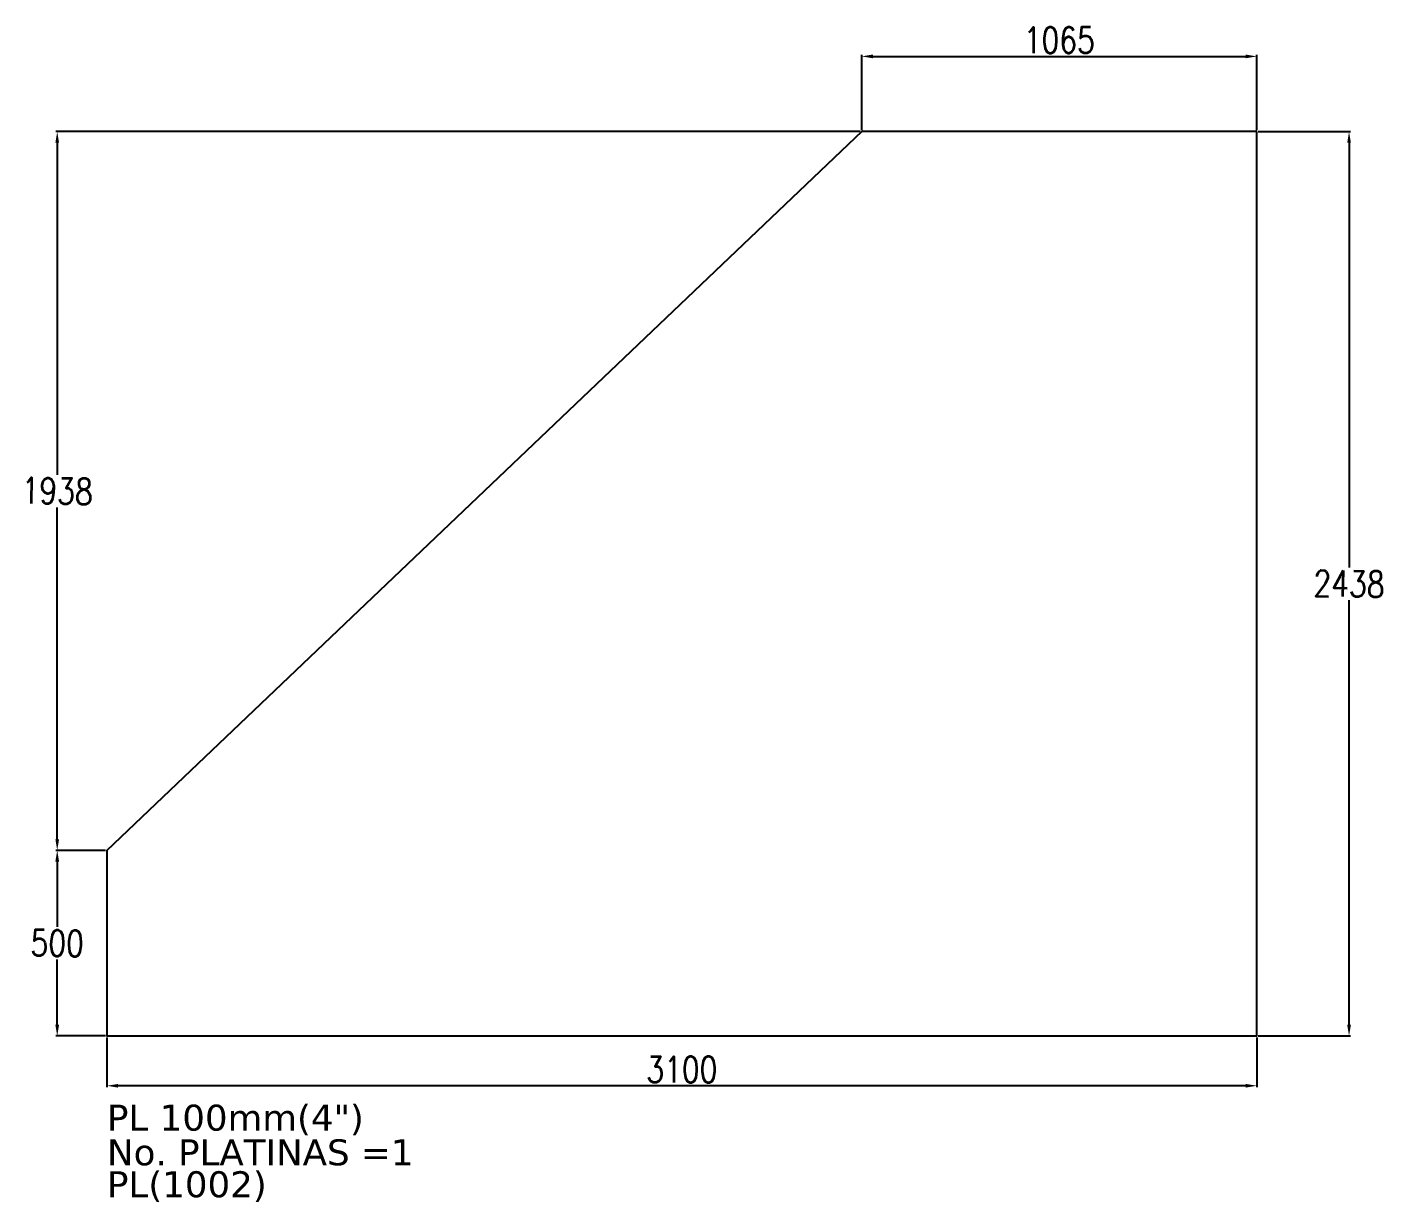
# Model space of a CAD drawing. Header units: millimetres. Extents: x 1541 to 289025, y -12015 to 47026.
# Drawn here: x 128605 to 132258, y 4539 to 7707 of the extents above; entities that cross this region are included whole.
import ezdxf

# ---------------------------------------------------------------- set-up
doc = ezdxf.new("R2010")
doc.units = ezdxf.units.MM
doc.header["$LTSCALE"] = 0.1
for name, color, linetype in [('COTAS', 8, 'Continuous'), ('PLATINA', 5, 'Continuous'), ('TEXTO GENERAL', 3, 'Continuous')]:
    doc.layers.add(name, color=color, linetype=linetype)
doc.styles.add('CNI_COTAS', font='romans.shx', dxfattribs={"width": 0.8})
doc.styles.add('TEXTO GENERAL', font='verdana.ttf', dxfattribs={"height": 0.9})
doc.dimstyles.new('1.3', dxfattribs={"dimscale": 0, "dimtxt": 50, "dimasz": 30, "dimexe": 4, "dimexo": 4, "dimgap": 9, "dimtad": 1, "dimdec": 0, "dimzin": 4, "dimdsep": 46, "dimtxsty": 'CNI_COTAS', "dimcen": 0, "dimclrd": 256, "dimclrt": 3, "dimadec": 0, "dimazin": 0, "dimtfac": 1, "dimtdec": 0, "dimtmove": 2, "dimatfit": 0, "dimfxl": 0.05, "dimtolj": 1, "dimtzin": 0, "dimarcsym": 0})

# ---------------------------------------------------------------- blocks, each defined once
blk = doc.blocks.new('*D3681')
at = {"layer": 'COTAS', "color": 0, "lineweight": -2, "transparency": 16777216}
for p, q in [((128820.3, 4983), (128820.3, 4848.5)), ((131920.3, 4983), (131920.3, 4848.5))]:
    blk.add_line(p, q, dxfattribs=at)
at = {"layer": 'COTAS', "lineweight": -2, "transparency": 16777216}
blk.add_line((131890.3, 4852.5), (128850.3, 4852.5), dxfattribs=at)
at = {"layer": 'COTAS', "transparency": 16777216}
for points in [[(128850.3, 4857.5), (128850.3, 4847.5), (128820.3, 4852.5)], [(131890.3, 4857.5), (131890.3, 4847.5), (131920.3, 4852.5)]]:
    blk.add_solid(points, dxfattribs=at)
at = {"layer": 'Defpoints', "color": 0, "transparency": 16777216}
for p in [(128820.3, 4987), (131920.3, 4987), (128820.3, 4852.5)]:
    blk.add_point(p, dxfattribs=at)
at = {"layer": 'COTAS', "color": 3, "transparency": 16777216, "insert": (130370.3, 4896.5), "char_height": 70, "attachment_point": 5, "style": 'CNI_COTAS'}
blk.add_mtext('\\A1;3100', dxfattribs=at)
blk = doc.blocks.new('*D3682')
at = {"layer": 'COTAS', "color": 0, "lineweight": -2, "transparency": 16777216}
for p, q in [((131924.3, 7425), (132173.1, 7425)), ((131924.3, 4987), (132173.1, 4987))]:
    blk.add_line(p, q, dxfattribs=at)
at = {"layer": 'COTAS', "lineweight": -2, "transparency": 16777216}
for p, q in [((132169.1, 7395), (132169.1, 6250)), ((132169.1, 5017), (132169.1, 6162))]:
    blk.add_line(p, q, dxfattribs=at)
at = {"layer": 'COTAS', "transparency": 16777216}
for points in [[(132164.1, 7395), (132174.1, 7395), (132169.1, 7425)], [(132164.1, 5017), (132174.1, 5017), (132169.1, 4987)]]:
    blk.add_solid(points, dxfattribs=at)
at = {"layer": 'Defpoints', "color": 0, "transparency": 16777216}
for p in [(131920.3, 7425), (132169.1, 7425), (131920.3, 4987)]:
    blk.add_point(p, dxfattribs=at)
at = {"layer": 'COTAS', "color": 3, "transparency": 16777216, "insert": (132169.1, 6206), "char_height": 70, "attachment_point": 5, "rotation": 359, "style": 'CNI_COTAS'}
blk.add_mtext('\\A1;2438', dxfattribs=at)
blk = doc.blocks.new('*D3683')
at = {"layer": 'COTAS', "color": 0, "lineweight": -2, "transparency": 16777216}
for p, q in [((128816.3, 5487), (128682.3, 5487)), ((128816.3, 4987), (128682.3, 4987))]:
    blk.add_line(p, q, dxfattribs=at)
at = {"layer": 'COTAS', "lineweight": -2, "transparency": 16777216}
for p, q in [((128686.3, 5457), (128686.3, 5281)), ((128686.3, 5017), (128686.3, 5193))]:
    blk.add_line(p, q, dxfattribs=at)
at = {"layer": 'COTAS', "transparency": 16777216}
for points in [[(128681.3, 5457), (128691.3, 5457), (128686.3, 5487)], [(128681.3, 5017), (128691.3, 5017), (128686.3, 4987)]]:
    blk.add_solid(points, dxfattribs=at)
at = {"layer": 'Defpoints', "color": 0, "transparency": 16777216}
for p in [(128686.3, 5487), (128820.3, 5487), (128820.3, 4987)]:
    blk.add_point(p, dxfattribs=at)
at = {"layer": 'COTAS', "color": 3, "transparency": 16777216, "insert": (128686.3, 5237), "char_height": 70, "attachment_point": 5, "rotation": 359, "style": 'CNI_COTAS'}
blk.add_mtext('\\A1;500', dxfattribs=at)
blk = doc.blocks.new('*D3684')
at = {"layer": 'COTAS', "color": 0, "lineweight": -2, "transparency": 16777216}
for p, q in [((130851.2, 7425), (128682.3, 7425)), ((128816.3, 5487), (128682.3, 5487))]:
    blk.add_line(p, q, dxfattribs=at)
at = {"layer": 'COTAS', "lineweight": -2, "transparency": 16777216}
for p, q in [((128686.3, 7395), (128686.3, 6500)), ((128686.3, 5517), (128686.3, 6412))]:
    blk.add_line(p, q, dxfattribs=at)
at = {"layer": 'COTAS', "transparency": 16777216}
for points in [[(128681.3, 7395), (128691.3, 7395), (128686.3, 7425)], [(128681.3, 5517), (128691.3, 5517), (128686.3, 5487)]]:
    blk.add_solid(points, dxfattribs=at)
at = {"layer": 'Defpoints', "color": 0, "transparency": 16777216}
for p in [(128686.3, 7425), (130855.2, 7425), (128820.3, 5487)]:
    blk.add_point(p, dxfattribs=at)
at = {"layer": 'COTAS', "color": 3, "transparency": 16777216, "insert": (128686.3, 6456), "char_height": 70, "attachment_point": 5, "rotation": 359, "style": 'CNI_COTAS'}
blk.add_mtext('\\A1;1938', dxfattribs=at)
blk = doc.blocks.new('*D3680')
at = {"layer": 'COTAS', "color": 0, "lineweight": -2, "transparency": 16777216}
for p, q in [((130855.2, 7429), (130855.2, 7631.8)), ((131920.3, 7429), (131920.3, 7631.8))]:
    blk.add_line(p, q, dxfattribs=at)
at = {"layer": 'COTAS', "lineweight": -2, "transparency": 16777216}
blk.add_line((130885.2, 7627.8), (131890.3, 7627.8), dxfattribs=at)
at = {"layer": 'COTAS', "transparency": 16777216}
for points in [[(130885.2, 7632.8), (130885.2, 7622.8), (130855.2, 7627.8)], [(131890.3, 7632.8), (131890.3, 7622.8), (131920.3, 7627.8)]]:
    blk.add_solid(points, dxfattribs=at)
at = {"layer": 'Defpoints', "color": 0, "transparency": 16777216}
for p in [(131920.3, 7627.8), (130855.2, 7425), (131920.3, 7425)]:
    blk.add_point(p, dxfattribs=at)
at = {"layer": 'COTAS', "color": 3, "transparency": 16777216, "insert": (131387.8, 7671.8), "char_height": 70, "attachment_point": 5, "style": 'CNI_COTAS'}
blk.add_mtext('\\A1;1065', dxfattribs=at)
blk = doc.blocks.new('A$C226da29c')
at = {"layer": 'PLATINA', "linetype": 'Continuous'}
blk.add_lwpolyline([(131920.3, 7425), (130855.2, 7425), (128820.3, 5487), (128820.3, 5487), (128820.3, 4987), (131920.3, 4987)], close=True, dxfattribs=at)
at = {"layer": 'TEXTO GENERAL', "color": 3, "style": 'TEXTO GENERAL'}
for s, p in [('PL 100mm(4")', (128820.5, 4731.6)), ('No. PLATINAS =1', (128820.5, 4638.1)), ('PL(1002)', (128820.5, 4552))]:
    blk.add_text(s, height=70, dxfattribs=at).set_placement(p)
at = {"layer": 'COTAS'}
for base, p1, p2, picture, middle in [((131920.3, 7627.8), (130855.2, 7425), (131920.3, 7425), '*D3680', (131387.8, 7671.8)), ((128820.3, 4852.5), (131920.3, 4987), (128820.3, 4987), '*D3681', (130370.3, 4896.5))]:
    dim = blk.add_linear_dim(base=base, p1=p1, p2=p2, dimstyle='1.3', override={"dimscale": 1, "dimtxt": 70}, dxfattribs=at)
    dim.commit()
    dim.dimension.update_dxf_attribs({"geometry": picture, "text_midpoint": middle})
for base, p1, p2, picture, middle in [((128686.3, 7425), (128820.3, 5487), (130855.2, 7425), '*D3684', (128686.3, 6456)), ((132169.1, 7425), (131920.3, 4987), (131920.3, 7425), '*D3682', (132169.1, 6206)), ((128686.3, 5487), (128820.3, 4987), (128820.3, 5487), '*D3683', (128686.3, 5237))]:
    dim = blk.add_linear_dim(base=base, p1=p1, p2=p2, angle=90, dimstyle='1.3', override={"dimscale": 1, "dimtxt": 70}, dxfattribs=at)
    dim.commit()
    dim.dimension.update_dxf_attribs({"geometry": picture, "text_midpoint": middle, "text_rotation": 359})

msp = doc.modelspace()

# ---------------------------------------------------------------- block references
at = {"layer": 'COTAS'}
msp.add_blockref('A$C226da29c', (0, 0), dxfattribs=at)

doc.saveas('drawing.dxf')
